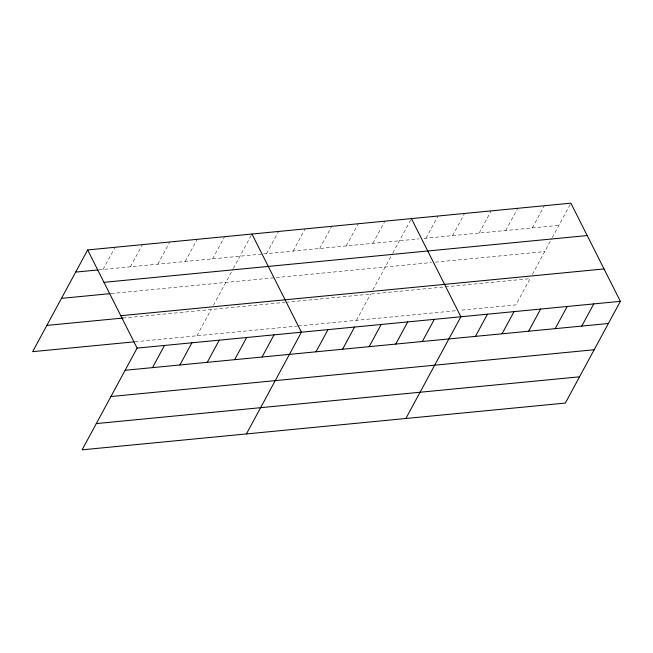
<?xml version="1.0" encoding="UTF-8"?>
<svg xmlns="http://www.w3.org/2000/svg" width="653" height="653" viewBox="0 0 653 653"><rect width="100%" height="100%" fill="white"/><g stroke="black" fill="none" stroke-linecap="round" stroke-linejoin="round"><path stroke-width="0.49" stroke-dasharray="3.27 2.45" d="M103.052 269.452L115.042 247.283M130.437 266.808L142.419 244.638M157.822 264.155L169.804 241.985M185.199 261.502L197.19 239.333M212.584 258.849L224.575 236.68M196.953 335.764L211.148 309.506M213.433 305.286L232.868 269.33M233.341 268.456L251.96 234.035M266.546 253.633L278.537 231.464M293.124 251.054L305.114 228.885M319.701 248.483L331.691 226.313M346.278 245.912L358.268 223.742M372.863 243.34L384.846 221.171M356.416 320.329L370.618 294.07M372.896 289.85L392.339 253.895M392.812 253.021L411.423 218.6M426.017 238.19L438 216.021M452.594 235.619L464.577 213.449M479.171 233.048L491.162 210.878M505.749 230.476L517.739 208.307M532.326 227.905L544.316 205.736M532.366 274.407L551.809 238.459M552.283 237.586L570.893 203.165M98.995 269.844L262.612 254.009M263.592 253.919L419.128 238.859M424.05 238.386L558.903 225.334M111.165 293.548L431.502 262.547M435.445 262.163L544.708 251.585M122.911 318.052L284.977 302.363M285.957 302.266L444.44 286.928M445.428 286.83L530.081 278.635L515.886 304.894L459.777 310.322M135.081 341.756L297.352 326.043M298.339 325.953L455.843 310.706"/><path stroke-width="0.98" d="M87.657 249.936L137.114 348.106L82.107 449.835L565.343 403.064L620.35 301.335L570.893 203.165L87.657 249.936L32.65 351.665L134.069 341.854M152.508 367.623L164.499 345.453M179.893 364.978L191.884 342.809M207.279 362.325L219.261 340.156M234.664 359.672L246.646 337.503M262.041 357.02L274.031 334.85M246.41 433.935L301.417 332.206L251.96 234.035M316.003 351.796L327.994 329.634M342.58 349.224L354.571 327.055M369.165 346.653L381.148 324.484M395.742 344.082L407.725 321.913M422.32 341.511L434.302 319.341M405.872 418.5L460.879 316.77L411.423 218.6M475.474 336.36L487.456 314.191M502.051 333.789L514.042 311.62M528.628 331.218L540.619 309.049M555.205 328.647L567.196 306.477M581.782 326.076L593.773 303.906M75.666 272.105L97.983 269.942M103.974 282.333L587.21 235.553M61.472 298.364L110.153 293.646M120.797 315.709L604.025 268.938M46.845 325.414L122.911 318.052M137.114 348.106L620.35 301.335M125.131 370.275L608.359 323.504M110.928 396.534L594.165 349.755M96.301 423.585L579.538 376.805"/></g></svg>
